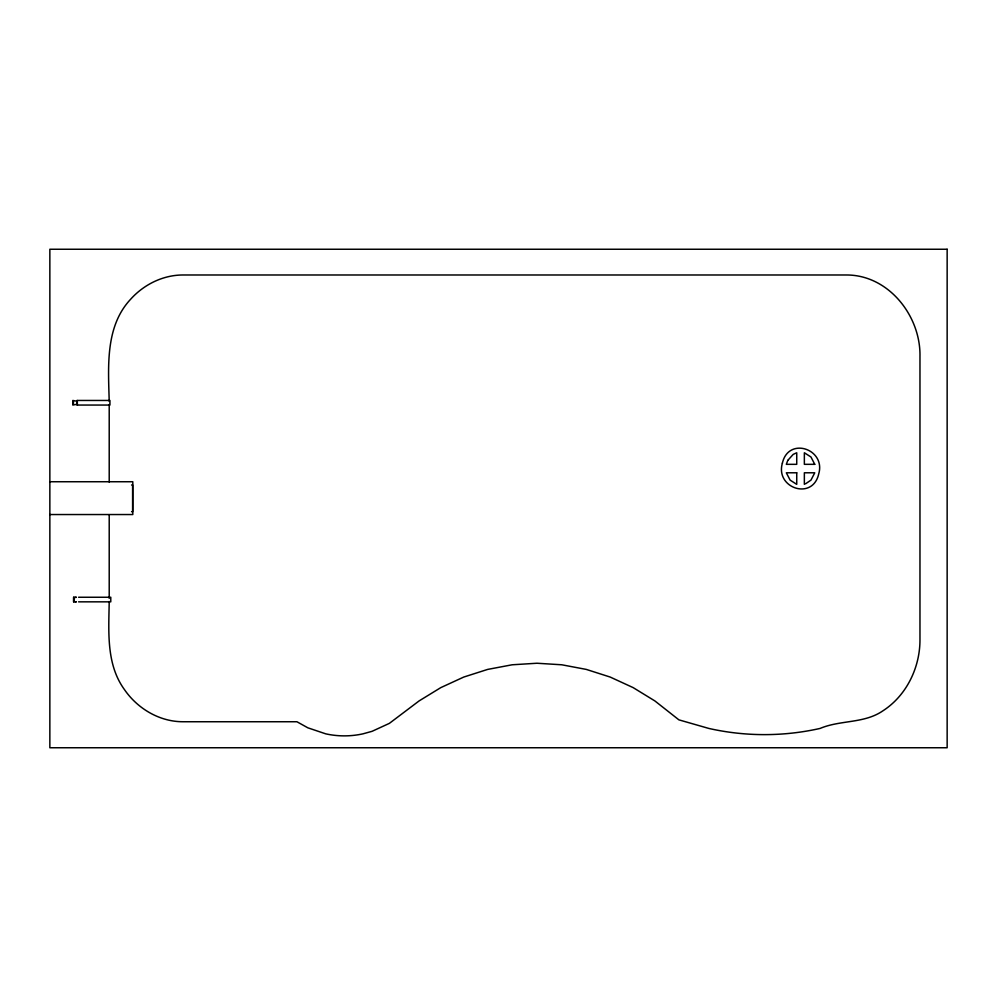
<?xml version="1.0" encoding="UTF-8"?>
<svg xmlns="http://www.w3.org/2000/svg" width="997" height="997" viewBox="0 0 997 997"><rect width="100%" height="100%" fill="white"/><g stroke="black" fill="none" stroke-linecap="round" stroke-linejoin="round"><path stroke-width="1.5" d="M73.429 401.13L73.429 404.383M74.264 597.926L74.264 601.166M76.358 404.383L72.793 405.056L72.831 400.458L76.358 401.13M74.7 597.552L76.271 597.328M805.539 483.819L810.96 480.13L814.761 472.79L804.355 472.79L804.355 484.355M76.271 601.764L75.199 601.764M77.305 400.458L77.355 405.056M77.729 400.458L109.944 400.458L109.944 405.056L77.729 405.056M49.85 481.738L132.8 481.738L132.8 514.539L49.85 514.539M131.579 484.953L132.601 484.953L132.601 511.723L131.579 511.723M76.146 601.839L73.628 601.839L73.628 597.253L76.146 597.253M78.576 597.253L110.779 597.253L110.779 601.839L78.576 601.839M109.209 401.417C108.324 366.859 104.959 326.393 130.844 299.013C143.954 284.519 162.835 275.135 182.526 274.985L846.652 274.985C888.763 275.01 920.792 316.111 919.969 356.428L919.969 640.286C919.845 667.865 906.41 695.607 883.006 710.761C864.212 723.76 840.533 719.809 820.095 728.433A253.238 253.238 0 0 1 708.867 728.446L678.907 719.859L654.892 700.941L633.132 687.606L610.164 677.05L586.286 669.411L561.785 664.787L536.972 663.242L512.159 664.787L487.658 669.411L463.779 677.05L440.824 687.606L419.064 700.941L389.378 723.361L372.08 731.312L362.995 733.829A86.265 86.265 0 0 1 325.745 733.842L307.836 727.81L296.919 721.741L182.526 721.741C159.308 721.604 137.474 708.531 124.463 689.612C105.931 664.152 108.785 631.138 109.209 601.503M109.209 404.52L109.209 482.074M109.209 514.639L109.209 598.399M76.956 400.458L76.943 405.056M73.666 597.253L73.666 601.839M782.383 463.156C775.018 488.032 812.667 500.88 818.711 473.961C826.077 449.086 788.428 436.237 782.383 463.156M787.792 460.377L786.321 464.328L796.74 464.328L796.74 452.763L793.188 454.395L787.792 460.377M947.15 249.25L49.85 249.25L49.85 747.75L947.15 747.75L947.15 249.25M814.761 464.328L804.355 464.328L804.355 452.763L810.96 456.987L814.761 464.328M796.74 472.79L786.321 472.79L790.135 480.13L796.74 484.355L796.74 472.79"/></g></svg>
